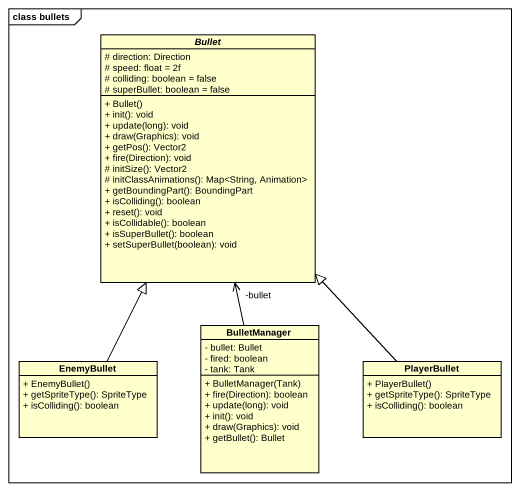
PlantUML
@startuml
mainframe class bullets
hide circle
hide empty members
skinparam classAttributeIconSize 0
abstract class Bullet {
  # direction: Direction
  # speed: float = 2f
  # colliding: boolean = false
  # superBullet: boolean = false
  + Bullet()
  + init(): void
  + update(long): void
  + draw(Graphics): void
  + getPos(): Vector2
  + fire(Direction): void
  # initSize(): Vector2
  # initClassAnimations(): Map<String, Animation>
  + getBoundingPart(): BoundingPart
  + isColliding(): boolean
  + reset(): void
  + isCollidable(): boolean
  + isSuperBullet(): boolean
  + setSuperBullet(boolean): void
}
class BulletManager {
  - bullet: Bullet
  - fired: boolean
  - tank: Tank
  + BulletManager(Tank)
  + fire(Direction): boolean
  + update(long): void
  + init(): void
  + draw(Graphics): void
  + getBullet(): Bullet
}
class EnemyBullet {
  + EnemyBullet()
  + getSpriteType(): SpriteType
  + isColliding(): boolean
}
class PlayerBullet {
  + PlayerBullet()
  + getSpriteType(): SpriteType
  + isColliding(): boolean
}
BulletManager -up-> "-bullet" Bullet
EnemyBullet -up-|> Bullet
PlayerBullet -up-|> Bullet
@enduml
